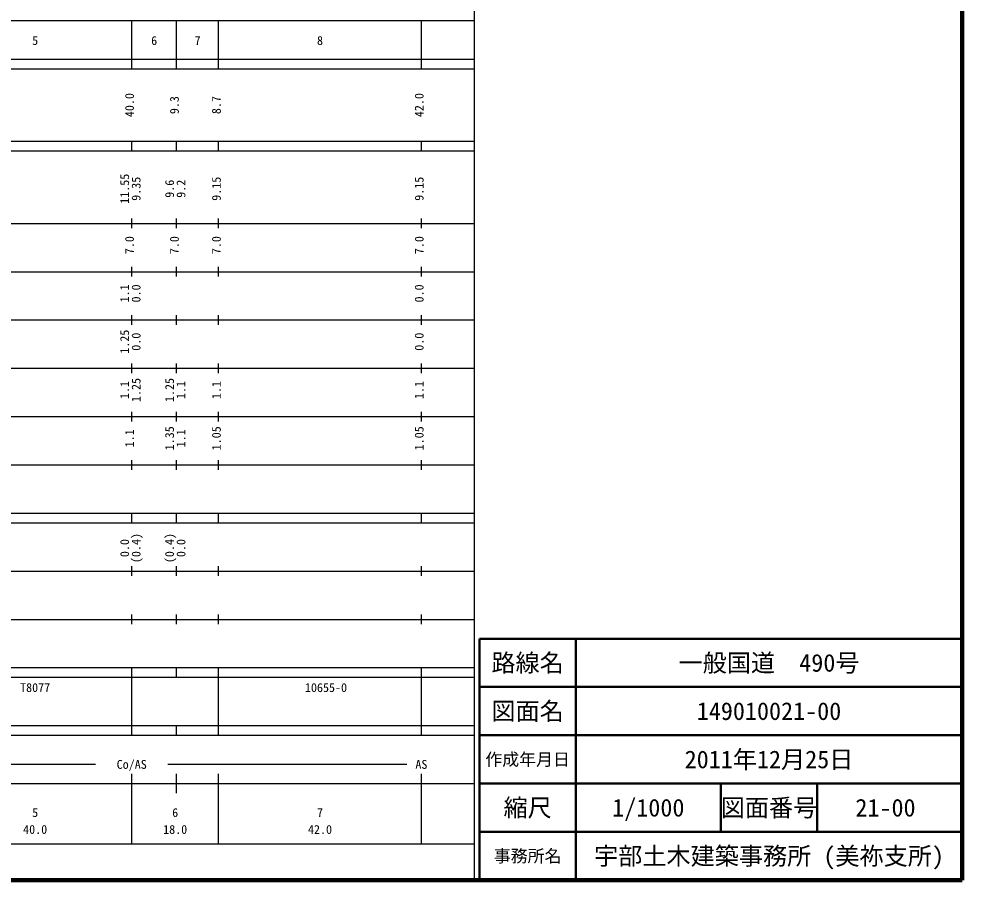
# Model space of a CAD drawing. Units: millimetres on the paper, enlarged 1000 times. Extents: x -376287428 to 680000, y -977092340 to 380000.
# Drawn here: x 484624 to 680000, y 20000 to 198357 of the extents above; entities that cross this region are included whole.
import ezdxf
from ezdxf.enums import TextEntityAlignment as Align

# ---------------------------------------------------------------- set-up
doc = ezdxf.new("R2010")
doc.units = ezdxf.units.MM
doc.header["$LTSCALE"] = 1000
for name, color, linetype, lineweight in [('M-TTL', 2, 'Continuous', 140), ('M-TTL-BAND', 7, 'Continuous', 25), ('M-TTL-FRAM', 2, 'Continuous', 50), ('M-TTL-LINE', 7, 'Continuous', 50)]:
    doc.layers.add(name, color=color, linetype=linetype, lineweight=lineweight)
doc.layers.add('M-TTL-TXT', color=7, linetype='Continuous')
doc.styles.add('ＭＳ ゴシック', font='')
doc.styles.get('ＭＳ ゴシック').set_extended_font_data('MS Gothic')

msp = doc.modelspace()

# ---------------------------------------------------------------- linework, layer by layer
at = {"layer": 'M-TTL'}
for p, q in [((680000, 20000), (680000, 380000)), ((40000, 20000), (680000, 20000))]:
    msp.add_line(p, q, dxfattribs=at)
at = {"layer": 'M-TTL-BAND'}
for p, q in [((579000, 20000), (579000, 370000)), ((68000, 198000), (579000, 198000)), ((508000, 188000), (508000, 198000)), ((517300, 188000), (517300, 198000)), ((526000, 188000), (526000, 198000)), ((568000, 188000), (568000, 198000)), ((40000, 190000), (579000, 190000)), ((40000, 188000), (579000, 188000)), ((40000, 173000), (579000, 173000)), ((508000, 171000), (508000, 173000)), ((517300, 171000), (517300, 173000)), ((526000, 171000), (526000, 173000)), ((568000, 171000), (568000, 173000)), ((40000, 171000), (579000, 171000)), ((508000, 155000), (508000, 157000)), ((517300, 155000), (517300, 157000)), ((526000, 155000), (526000, 157000)), ((568000, 155000), (568000, 157000)), ((40000, 156000), (579000, 156000)), ((508000, 145000), (508000, 147000)), ((517300, 145000), (517300, 147000)), ((526000, 145000), (526000, 147000)), ((568000, 145000), (568000, 147000)), ((46000, 146000), (579000, 146000)), ((508000, 135000), (508000, 137000)), ((517300, 135000), (517300, 137000)), ((526000, 135000), (526000, 137000)), ((568000, 135000), (568000, 137000)), ((52000, 136000), (579000, 136000)), ((508000, 125000), (508000, 127000)), ((517300, 125000), (517300, 127000)), ((526000, 125000), (526000, 127000)), ((568000, 125000), (568000, 127000)), ((46000, 126000), (579000, 126000)), ((52000, 116000), (579000, 116000)), ((508000, 115000), (508000, 117000)), ((517300, 115000), (517300, 117000)), ((526000, 115000), (526000, 117000)), ((568000, 115000), (568000, 117000)), ((46000, 106000), (579000, 106000)), ((508000, 105000), (508000, 107000)), ((517300, 105000), (517300, 107000)), ((526000, 105000), (526000, 107000)), ((568000, 105000), (568000, 107000)), ((40000, 96000), (579000, 96000)), ((508000, 94000), (508000, 96000)), ((517300, 94000), (517300, 96000)), ((526000, 94000), (526000, 96000)), ((568000, 94000), (568000, 96000)), ((40000, 94000), (579000, 94000)), ((508000, 83000), (508000, 85000)), ((517300, 83000), (517300, 85000)), ((526000, 83000), (526000, 85000)), ((568000, 83000), (568000, 85000)), ((49000, 84000), (579000, 84000)), ((508000, 73000), (508000, 75000)), ((517300, 73000), (517300, 75000)), ((526000, 73000), (526000, 75000)), ((568000, 73000), (568000, 75000)), ((40000, 74000), (579000, 74000)), ((40000, 64000), (579000, 64000)), ((508000, 62000), (508000, 64000)), ((517300, 62000), (517300, 64000)), ((526000, 62000), (526000, 64000)), ((568000, 62000), (568000, 64000)), ((40000, 62000), (579000, 62000)), ((508000, 52000), (508000, 62000)), ((526000, 52000), (526000, 62000)), ((568000, 52000), (568000, 62000)), ((40000, 52000), (579000, 52000)), ((508000, 50000), (508000, 52000)), ((517300, 50000), (517300, 52000)), ((526000, 50000), (526000, 52000)), ((568000, 50000), (568000, 52000)), ((40000, 50000), (579000, 50000)), ((71000, 44000), (500500, 44000)), ((515500, 44000), (565000, 44000)), ((508000, 27500), (508000, 42000)), ((517300, 38000), (517300, 42000)), ((526000, 27500), (526000, 42000)), ((568000, 27500), (568000, 42000)), ((40000, 40000), (579000, 40000)), ((68000, 27500), (579000, 27500))]:
    msp.add_line(p, q, dxfattribs=at)
at = {"layer": 'M-TTL-FRAM'}
for p, q in [((680000, 70000), (580000, 70000)), ((580000, 70000), (580000, 20000))]:
    msp.add_line(p, q, dxfattribs=at)
at = {"layer": 'M-TTL-LINE'}
for p, q in [((600000, 70000), (600000, 20000)), ((680000, 60000), (580000, 60000)), ((680000, 50000), (580000, 50000)), ((680000, 40000), (580000, 40000)), ((630000, 40000), (630000, 30000)), ((650000, 40000), (650000, 30000)), ((680000, 30000), (580000, 30000))]:
    msp.add_line(p, q, dxfattribs=at)

# ---------------------------------------------------------------- texts
at = {"layer": 'M-TTL-BAND', "style": 'ＭＳ ゴシック'}
for s, p in [('5', (488000, 192405)), ('6', (512650, 192405)), ('7', (521650, 192405)), ('8', (547000, 192405)), ('Co/AS', (508000, 42500)), ('AS', (568000, 42500)), ('5', (488000, 32523)), ('6', (517000, 32523)), ('7', (547000, 32523)), ('40.0', (488000, 29033)), ('18.0', (517000, 29033)), ('42.0', (547000, 29033))]:
    msp.add_text(s, height=1833, dxfattribs=at).set_placement(p, align=Align.BOTTOM_CENTER)
for s, p in [('40.0', (509000, 180500)), ('9.3', (518300, 180500)), ('8.7', (527000, 180500)), ('42.0', (569000, 180500)), ('11.55', (508000, 163174)), ('9.35', (510370, 163174)), ('9.6', (517300, 163174)), ('9.2', (519670, 163174)), ('9.15', (527000, 163174)), ('9.15', (569000, 163174)), ('7.0', (509000, 151500)), ('7.0', (518300, 151500)), ('7.0', (527000, 151500)), ('7.0', (569000, 151500)), ('1.1', (508000, 141500)), ('0.0', (510370, 141500)), ('0.0', (569000, 141500)), ('1.25', (508000, 131500)), ('0.0', (510370, 131500)), ('0.0', (569000, 131500)), ('1.1', (508000, 121500)), ('1.25', (510370, 121500)), ('1.25', (517300, 121500)), ('1.1', (519670, 121500)), ('1.1', (527000, 121500)), ('1.1', (569000, 121500)), ('1.35', (517300, 111500)), ('1.05', (527000, 111500)), ('1.05', (569000, 111500)), ('1.1', (509000, 111500)), ('1.1', (519670, 111500)), ('0.0', (508000, 88764)), ('(0.4)', (510370, 88764)), ('(0.4)', (517300, 88764)), ('0.0', (519670, 88764))]:
    msp.add_text(s, height=1833, rotation=90, dxfattribs=at).set_placement(p, align=Align.BOTTOM_CENTER)
for s, p in [('T8077', (484875, 58405)), ('10655-0', (543875, 58405))]:
    msp.add_text(s, height=1833, dxfattribs=at).set_placement(p, align=Align.BOTTOM_LEFT)
at = {"layer": 'M-TTL-TXT', "style": 'ＭＳ ゴシック'}
for s, height, p in [('路線名', 3666, (590000, 65000)), ('路線名', 3666, (590000, 65000)), ('一般国道\u3000490号', 3666, (640000, 65000)), ('図面名', 3666, (590000, 55000)), ('図面名', 3666, (590000, 55000)), ('149010021-00', 3666, (640000, 55000)), ('2011年12月25日', 3666, (640000, 45000)), ('作成年月日', 2566, (590000, 45000)), ('作成年月日', 2566, (590000, 45000)), ('縮尺', 3666, (590000, 35000)), ('縮尺', 3666, (590000, 35000)), ('1/1000', 3666, (615000, 35000)), ('図面番号', 3666, (640000, 35000)), ('図面番号', 3666, (640000, 35000)), ('21-00', 3666, (664125, 35000)), ('宇部土木建築事務所 (美祢支所)', 3666, (640000, 25000)), ('事務所名', 2566, (590000, 25000)), ('事務所名', 2566, (590000, 25000))]:
    msp.add_text(s, height=height, dxfattribs=at).set_placement(p, align=Align.MIDDLE_CENTER)

doc.saveas('drawing.dxf')
